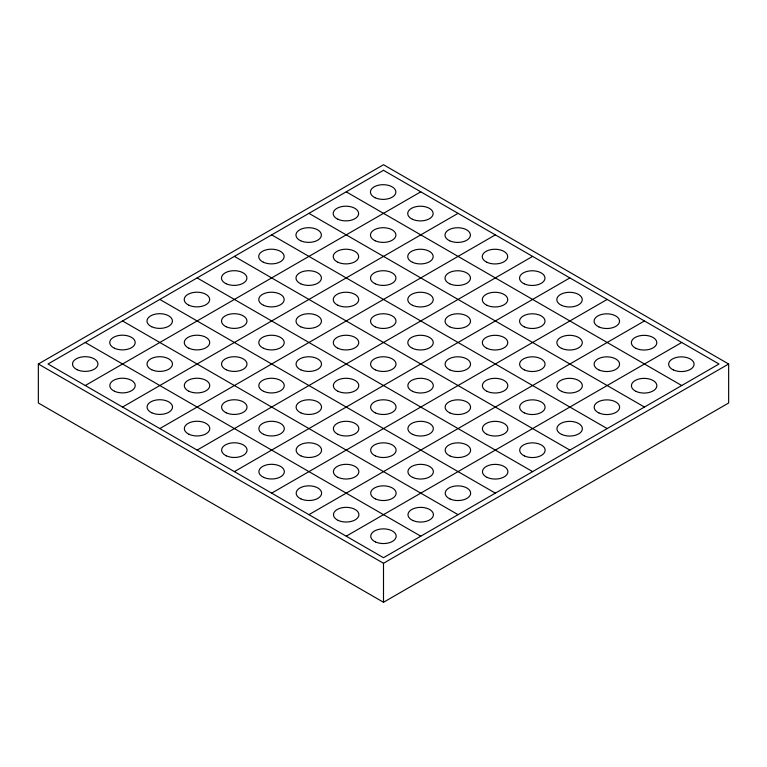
<?xml version="1.0" encoding="UTF-8"?>
<svg xmlns="http://www.w3.org/2000/svg" width="767" height="767" viewBox="0 0 767 767"><rect width="100%" height="100%" fill="white"/><g stroke="black" fill="none" stroke-linecap="round" stroke-linejoin="round"><path stroke-width="1.15" d="M38.35 364.009L383.5 164.732L728.65 364.009L728.65 402.991L383.5 602.268L38.35 402.991L38.35 364.009L383.5 563.275L728.65 364.009M85.271 385.523L420.776 191.827M122.557 407.047L458.052 213.351M159.833 428.571L495.338 234.875M197.109 450.095L532.614 256.389M234.386 471.619L569.891 277.913M271.662 493.143L607.167 299.437M308.948 514.657L644.443 320.961M346.224 536.181L681.729 342.485M346.224 191.827L681.729 385.523M308.948 213.351L644.443 407.047M271.662 234.875L607.167 428.571M234.386 256.389L569.891 450.095M197.109 277.913L532.614 471.619M159.833 299.437L495.338 493.143M122.557 320.961L458.052 514.657M85.271 342.485L420.776 536.181M383.5 563.275L383.5 602.268M383.5 170.303L47.995 364.009L383.5 557.705L719.005 364.009L383.5 170.303M77.227 369.742A12.713 7.344 0 0 0 97.783 365.178A12.713 7.344 0 0 0 80.669 357.182A12.713 7.344 0 0 0 77.227 369.742M114.504 391.256A12.713 7.344 0 0 0 135.059 386.702A12.713 7.344 0 0 0 117.945 378.706A12.713 7.344 0 0 0 114.504 391.256M151.78 412.78A12.713 7.344 0 0 0 172.345 408.226A12.713 7.344 0 0 0 155.222 400.221A12.713 7.344 0 0 0 151.78 412.78M189.056 434.304A12.713 7.344 0 0 0 209.621 429.75A12.713 7.344 0 0 0 192.507 421.745A12.713 7.344 0 0 0 189.056 434.304M226.332 455.828A12.713 7.344 0 0 0 246.897 451.274A12.713 7.344 0 0 0 229.784 443.268A12.713 7.344 0 0 0 226.332 455.828M263.618 477.352A12.713 7.344 0 0 0 284.173 472.798A12.713 7.344 0 0 0 267.06 464.792A12.713 7.344 0 0 0 263.618 477.352M300.894 498.876A12.713 7.344 0 0 0 321.45 494.312A12.713 7.344 0 0 0 304.336 486.316A12.713 7.344 0 0 0 300.894 498.876M338.17 520.39A12.713 7.344 0 0 0 358.735 515.836A12.713 7.344 0 0 0 341.612 507.84A12.713 7.344 0 0 0 338.17 520.39M375.447 541.914A12.713 7.344 0 0 0 396.012 537.36A12.713 7.344 0 0 0 378.898 529.355A12.713 7.344 0 0 0 375.447 541.914M114.465 348.237A12.713 7.344 0 0 0 135.021 343.683A12.713 7.344 0 0 0 117.907 335.678A12.713 7.344 0 0 0 114.465 348.237M151.741 369.761A12.713 7.344 0 0 0 172.307 365.207A12.713 7.344 0 0 0 155.183 357.201A12.713 7.344 0 0 0 151.741 369.761M189.018 391.285A12.713 7.344 0 0 0 209.583 386.731A12.713 7.344 0 0 0 192.469 378.725A12.713 7.344 0 0 0 189.018 391.285M226.294 412.809A12.713 7.344 0 0 0 246.859 408.245A12.713 7.344 0 0 0 229.745 400.249A12.713 7.344 0 0 0 226.294 412.809M263.58 434.323A12.713 7.344 0 0 0 284.135 429.769A12.713 7.344 0 0 0 267.021 421.773A12.713 7.344 0 0 0 263.58 434.323M300.856 455.847A12.713 7.344 0 0 0 321.411 451.293A12.713 7.344 0 0 0 304.298 443.288A12.713 7.344 0 0 0 300.856 455.847M338.132 477.371A12.713 7.344 0 0 0 358.697 472.817A12.713 7.344 0 0 0 341.574 464.812A12.713 7.344 0 0 0 338.132 477.371M375.408 498.895A12.713 7.344 0 0 0 395.973 494.341A12.713 7.344 0 0 0 378.86 486.336A12.713 7.344 0 0 0 375.408 498.895M412.684 520.419A12.713 7.344 0 0 0 433.25 515.855A12.713 7.344 0 0 0 416.136 507.859A12.713 7.344 0 0 0 412.684 520.419M151.703 326.742A12.713 7.344 0 0 0 172.268 322.178A12.713 7.344 0 0 0 155.145 314.182A12.713 7.344 0 0 0 151.703 326.742M188.979 348.256A12.713 7.344 0 0 0 209.544 343.702A12.713 7.344 0 0 0 192.431 335.706A12.713 7.344 0 0 0 188.979 348.256M226.255 369.78A12.713 7.344 0 0 0 246.821 365.226A12.713 7.344 0 0 0 229.707 357.221A12.713 7.344 0 0 0 226.255 369.78M263.541 391.304A12.713 7.344 0 0 0 284.097 386.75A12.713 7.344 0 0 0 266.983 378.745A12.713 7.344 0 0 0 263.541 391.304M300.817 412.828A12.713 7.344 0 0 0 321.373 408.274A12.713 7.344 0 0 0 304.259 400.269A12.713 7.344 0 0 0 300.817 412.828M338.094 434.352A12.713 7.344 0 0 0 358.659 429.788A12.713 7.344 0 0 0 341.536 421.792A12.713 7.344 0 0 0 338.094 434.352M375.37 455.876A12.713 7.344 0 0 0 395.935 451.312A12.713 7.344 0 0 0 378.821 443.316A12.713 7.344 0 0 0 375.37 455.876M412.646 477.39A12.713 7.344 0 0 0 433.211 472.836A12.713 7.344 0 0 0 416.097 464.831A12.713 7.344 0 0 0 412.646 477.39M449.932 498.914A12.713 7.344 0 0 0 470.487 494.36A12.713 7.344 0 0 0 453.374 486.355A12.713 7.344 0 0 0 449.932 498.914M188.941 305.237A12.713 7.344 0 0 0 209.506 300.683A12.713 7.344 0 0 0 192.392 292.678A12.713 7.344 0 0 0 188.941 305.237M226.217 326.761A12.713 7.344 0 0 0 246.782 322.207A12.713 7.344 0 0 0 229.669 314.202A12.713 7.344 0 0 0 226.217 326.761M263.503 348.285A12.713 7.344 0 0 0 284.058 343.731A12.713 7.344 0 0 0 266.945 335.725A12.713 7.344 0 0 0 263.503 348.285M300.779 369.809A12.713 7.344 0 0 0 321.335 365.245A12.713 7.344 0 0 0 304.221 357.249A12.713 7.344 0 0 0 300.779 369.809M338.055 391.323A12.713 7.344 0 0 0 358.62 386.769A12.713 7.344 0 0 0 341.497 378.773A12.713 7.344 0 0 0 338.055 391.323M375.331 412.847A12.713 7.344 0 0 0 395.897 408.293A12.713 7.344 0 0 0 378.773 400.288A12.713 7.344 0 0 0 375.331 412.847M412.608 434.371A12.713 7.344 0 0 0 433.173 429.817A12.713 7.344 0 0 0 416.059 421.812A12.713 7.344 0 0 0 412.608 434.371M449.893 455.895A12.713 7.344 0 0 0 470.449 451.341A12.713 7.344 0 0 0 453.335 443.336A12.713 7.344 0 0 0 449.893 455.895M487.17 477.419A12.713 7.344 0 0 0 507.725 472.856A12.713 7.344 0 0 0 490.612 464.86A12.713 7.344 0 0 0 487.17 477.419M226.179 283.742A12.713 7.344 0 0 0 246.744 279.178A12.713 7.344 0 0 0 229.63 271.182A12.713 7.344 0 0 0 226.179 283.742M263.464 305.256A12.713 7.344 0 0 0 284.02 300.702A12.713 7.344 0 0 0 266.906 292.706A12.713 7.344 0 0 0 263.464 305.256M300.741 326.78A12.713 7.344 0 0 0 321.296 322.226A12.713 7.344 0 0 0 304.183 314.221A12.713 7.344 0 0 0 300.741 326.78M338.017 348.304A12.713 7.344 0 0 0 358.582 343.75A12.713 7.344 0 0 0 341.459 335.745A12.713 7.344 0 0 0 338.017 348.304M375.293 369.828A12.713 7.344 0 0 0 395.858 365.274A12.713 7.344 0 0 0 378.735 357.269A12.713 7.344 0 0 0 375.293 369.828M412.569 391.352A12.713 7.344 0 0 0 433.134 386.789A12.713 7.344 0 0 0 416.021 378.793A12.713 7.344 0 0 0 412.569 391.352M449.845 412.876A12.713 7.344 0 0 0 470.411 408.312A12.713 7.344 0 0 0 453.297 400.316A12.713 7.344 0 0 0 449.845 412.876M487.131 434.39A12.713 7.344 0 0 0 507.687 429.836A12.713 7.344 0 0 0 490.573 421.831A12.713 7.344 0 0 0 487.131 434.39M524.407 455.914A12.713 7.344 0 0 0 544.973 451.36A12.713 7.344 0 0 0 527.849 443.355A12.713 7.344 0 0 0 524.407 455.914M263.417 262.237A12.713 7.344 0 0 0 283.982 257.683A12.713 7.344 0 0 0 266.868 249.678A12.713 7.344 0 0 0 263.417 262.237M300.702 283.761A12.713 7.344 0 0 0 321.258 279.207A12.713 7.344 0 0 0 304.144 271.202A12.713 7.344 0 0 0 300.702 283.761M337.979 305.285A12.713 7.344 0 0 0 358.544 300.731A12.713 7.344 0 0 0 341.42 292.726A12.713 7.344 0 0 0 337.979 305.285M375.255 326.809A12.713 7.344 0 0 0 395.82 322.245A12.713 7.344 0 0 0 378.697 314.249A12.713 7.344 0 0 0 375.255 326.809M412.531 348.323A12.713 7.344 0 0 0 433.096 343.769A12.713 7.344 0 0 0 415.982 335.764A12.713 7.344 0 0 0 412.531 348.323M449.807 369.847A12.713 7.344 0 0 0 470.372 365.293A12.713 7.344 0 0 0 453.259 357.288A12.713 7.344 0 0 0 449.807 369.847M487.093 391.371A12.713 7.344 0 0 0 507.649 386.817A12.713 7.344 0 0 0 490.535 378.812A12.713 7.344 0 0 0 487.093 391.371M524.369 412.895A12.713 7.344 0 0 0 544.925 408.341A12.713 7.344 0 0 0 527.811 400.336A12.713 7.344 0 0 0 524.369 412.895M561.645 434.419A12.713 7.344 0 0 0 582.211 429.856A12.713 7.344 0 0 0 565.087 421.86A12.713 7.344 0 0 0 561.645 434.419M300.664 240.742A12.713 7.344 0 0 0 321.22 236.178A12.713 7.344 0 0 0 304.106 228.183A12.713 7.344 0 0 0 300.664 240.742M337.94 262.256A12.713 7.344 0 0 0 358.496 257.702A12.713 7.344 0 0 0 341.382 249.706A12.713 7.344 0 0 0 337.94 262.256M375.216 283.78A12.713 7.344 0 0 0 395.782 279.226A12.713 7.344 0 0 0 378.658 271.221A12.713 7.344 0 0 0 375.216 283.78M412.493 305.304A12.713 7.344 0 0 0 433.058 300.75A12.713 7.344 0 0 0 415.944 292.745A12.713 7.344 0 0 0 412.493 305.304M449.769 326.828A12.713 7.344 0 0 0 470.334 322.274A12.713 7.344 0 0 0 453.22 314.269A12.713 7.344 0 0 0 449.769 326.828M487.055 348.352A12.713 7.344 0 0 0 507.61 343.789A12.713 7.344 0 0 0 490.497 335.793A12.713 7.344 0 0 0 487.055 348.352M524.331 369.876A12.713 7.344 0 0 0 544.886 365.313A12.713 7.344 0 0 0 527.773 357.317A12.713 7.344 0 0 0 524.331 369.876M561.607 391.391A12.713 7.344 0 0 0 582.172 386.836A12.713 7.344 0 0 0 565.049 378.831A12.713 7.344 0 0 0 561.607 391.391M598.883 412.914A12.713 7.344 0 0 0 619.448 408.36A12.713 7.344 0 0 0 602.335 400.355A12.713 7.344 0 0 0 598.883 412.914M337.902 219.237A12.713 7.344 0 0 0 358.457 214.683A12.713 7.344 0 0 0 341.344 206.678A12.713 7.344 0 0 0 337.902 219.237M375.178 240.761A12.713 7.344 0 0 0 395.743 236.207A12.713 7.344 0 0 0 378.62 228.202A12.713 7.344 0 0 0 375.178 240.761M412.454 262.285A12.713 7.344 0 0 0 433.019 257.722A12.713 7.344 0 0 0 415.906 249.726A12.713 7.344 0 0 0 412.454 262.285M449.73 283.809A12.713 7.344 0 0 0 470.296 279.246A12.713 7.344 0 0 0 453.182 271.25A12.713 7.344 0 0 0 449.73 283.809M487.016 305.324A12.713 7.344 0 0 0 507.572 300.769A12.713 7.344 0 0 0 490.458 292.764A12.713 7.344 0 0 0 487.016 305.324M524.292 326.847A12.713 7.344 0 0 0 544.848 322.293A12.713 7.344 0 0 0 527.734 314.288A12.713 7.344 0 0 0 524.292 326.847M561.569 348.371A12.713 7.344 0 0 0 582.134 343.817A12.713 7.344 0 0 0 565.011 335.812A12.713 7.344 0 0 0 561.569 348.371M598.845 369.895A12.713 7.344 0 0 0 619.41 365.341A12.713 7.344 0 0 0 602.296 357.336A12.713 7.344 0 0 0 598.845 369.895M636.121 391.419A12.713 7.344 0 0 0 656.686 386.856A12.713 7.344 0 0 0 639.573 378.86A12.713 7.344 0 0 0 636.121 391.419M375.14 197.742A12.713 7.344 0 0 0 395.705 193.179A12.713 7.344 0 0 0 378.582 185.183A12.713 7.344 0 0 0 375.14 197.742M412.416 219.257A12.713 7.344 0 0 0 432.981 214.702A12.713 7.344 0 0 0 415.867 206.707A12.713 7.344 0 0 0 412.416 219.257M449.692 240.78A12.713 7.344 0 0 0 470.257 236.226A12.713 7.344 0 0 0 453.144 228.221A12.713 7.344 0 0 0 449.692 240.78M486.978 262.304A12.713 7.344 0 0 0 507.533 257.75A12.713 7.344 0 0 0 490.42 249.745A12.713 7.344 0 0 0 486.978 262.304M524.254 283.828A12.713 7.344 0 0 0 544.81 279.274A12.713 7.344 0 0 0 527.696 271.269A12.713 7.344 0 0 0 524.254 283.828M561.53 305.352A12.713 7.344 0 0 0 582.095 300.789A12.713 7.344 0 0 0 564.972 292.793A12.713 7.344 0 0 0 561.53 305.352M598.806 326.876A12.713 7.344 0 0 0 619.372 322.313A12.713 7.344 0 0 0 602.258 314.317A12.713 7.344 0 0 0 598.806 326.876M636.083 348.391A12.713 7.344 0 0 0 656.648 343.837A12.713 7.344 0 0 0 639.534 335.831A12.713 7.344 0 0 0 636.083 348.391M673.368 369.915A12.713 7.344 0 0 0 693.924 365.36A12.713 7.344 0 0 0 676.81 357.355A12.713 7.344 0 0 0 673.368 369.915"/></g></svg>
